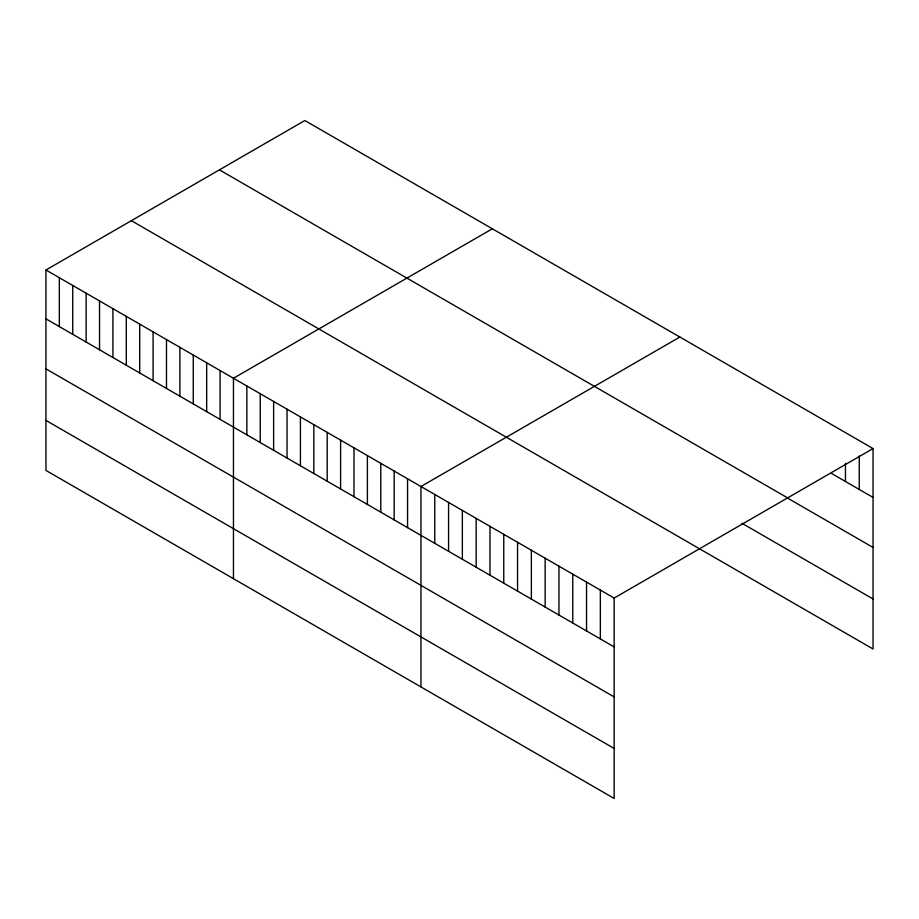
<?xml version="1.0" encoding="UTF-8"?>
<svg xmlns="http://www.w3.org/2000/svg" width="919" height="919" viewBox="0 0 919 919"><rect width="100%" height="100%" fill="white"/><g stroke="black" fill="none" stroke-linecap="round" stroke-linejoin="round"><path stroke-width="1.38" d="M45.95 270.002L614.156 598.051L614.156 798.473L45.95 470.425L45.95 270.002L304.844 120.527L873.05 448.575L873.05 648.998L131.383 220.675M492.354 228.785L233.46 378.249L233.46 578.683M679.865 337.032L420.959 486.507L420.959 686.941M614.156 598.051L873.05 448.575M831.649 473.515L873.05 497.42M219.411 169.854L787.617 497.903M786.802 497.65L873.05 547.448M741.955 523.29L873.05 598.981M45.95 318.847L614.156 646.896M45.95 368.864L614.156 696.912M45.95 420.408L614.156 748.457M859.254 455.962L859.254 489.459M845.457 463.348L845.457 481.487M600.348 590.078L600.348 638.923M586.552 582.118L586.552 630.962M572.755 574.145L572.755 622.99M558.959 566.173L558.959 615.029M545.151 558.212L545.151 607.057M531.354 550.24L531.354 599.096M517.558 542.279L517.558 591.124M503.761 534.307L503.761 583.163M489.965 526.346L489.965 575.191M476.157 518.373L476.157 567.23M462.36 510.413L462.36 559.257M448.564 502.44L448.564 551.297M434.767 494.479L434.767 543.324M407.565 478.776L407.565 527.621M394.182 471.045L394.182 519.89M380.788 463.314L380.788 512.159M367.393 455.583L367.393 504.428M353.999 447.852L353.999 496.697M340.604 440.109L340.604 488.965M327.21 432.378L327.21 481.234M313.816 424.647L313.816 473.492M300.421 416.916L300.421 465.761M287.027 409.185L287.027 458.03M273.632 401.454L273.632 450.299M260.238 393.723L260.238 442.567M246.855 385.991L246.855 434.836M220.066 370.518L220.066 419.374M206.672 362.787L206.672 411.632M193.277 355.056L193.277 403.901M179.883 347.325L179.883 396.169M166.488 339.593L166.488 388.438M153.094 331.862L153.094 380.707M139.699 324.12L139.699 372.976M126.305 316.389L126.305 365.245M112.922 308.658L112.922 357.514M99.528 300.927L99.528 349.771M86.133 293.195L86.133 342.04M72.739 285.464L72.739 334.309M59.344 277.733L59.344 326.578"/></g></svg>
